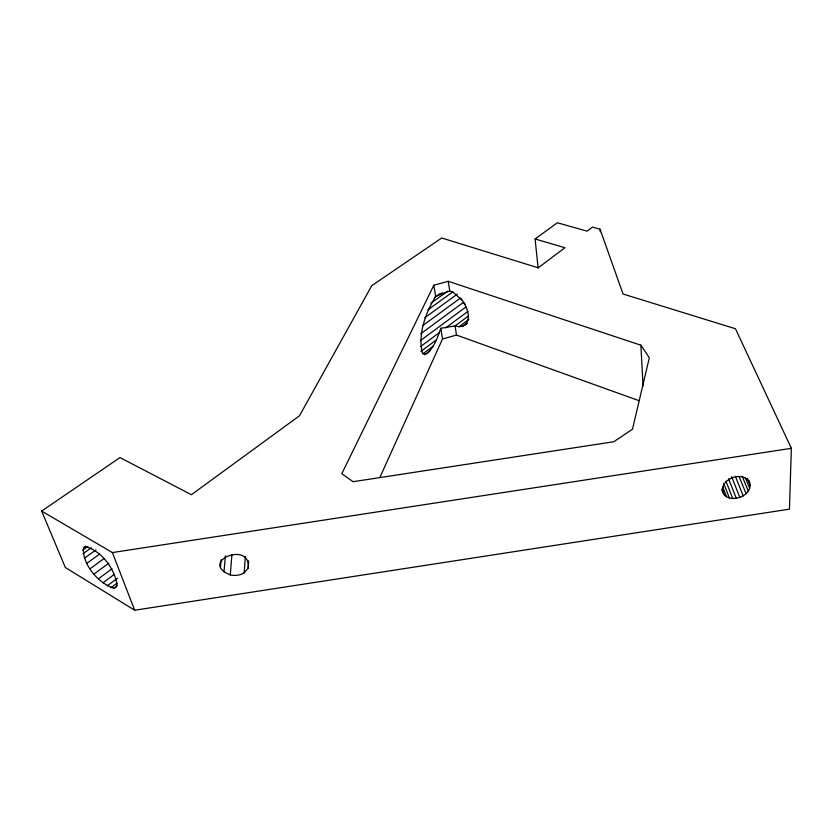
<?xml version="1.0" encoding="UTF-8"?>
<svg xmlns="http://www.w3.org/2000/svg" width="833" height="833" viewBox="0 0 833 833"><rect width="100%" height="100%" fill="white"/><g stroke="black" fill="none" stroke-linecap="round" stroke-linejoin="round"><path stroke-width="1.25" d="M535.088 238.967L557.371 222.765L587.067 231.157L592.492 227.097L600.052 229.21L623.032 294.018L735.466 328.754L791.35 448.321L789.445 509.15L134.686 610.235L65.349 567.502L41.65 511.066L120.004 457.567L191.403 494.719L299.505 415.771L371.757 285.677L441.729 237.999L538.18 267.799L564.93 247.755L535.088 238.967L538.139 268.028M248.151 568.241C251.556 540.065 197.827 561.692 230.293 574.916A14.359 10.527 1.9 0 0 244.204 572.771L248.151 568.241L248.63 560.786M244.204 572.771L245.298 556.579M230.293 574.916L231.886 554.945M223.994 571.959L225.389 555.746M220.474 567.117L221.141 559.641M721.94 490.054C726.064 506.839 756.51 495.927 748.794 480.443M461.721 299.932L453.954 292.935L449.747 290.946L435.649 296.423C425.694 312.781 417.843 333.627 422.258 352.828L424.257 354.348L426.892 353.65C434.347 347.184 437.648 337.355 440.792 328.285L455.099 325.88L459.066 326.734L462.554 326.338L467.375 323.246M83.55 547.739L85.539 546.635C101.824 551.102 114.6 568.616 117.047 584.995L116.037 587.286L113.944 588.223C98.492 583.464 81.946 564.305 83.55 547.739L85.653 546.229M379.942 477.278L442.51 338.989L440.792 328.285M433.847 285.219L341.811 473.717L353.098 481.693L613.817 441.729L632.476 429.203L649.334 357.732L640.889 345.195L448.227 281.294L433.847 285.219L435.649 296.423M465.376 324.735C472.176 316.54 465.824 305.19 460.555 297.975L422.82 325.536M113.944 588.223L117.026 585.901M110.904 587.754L117.141 583.069M422.841 353.869L433.181 346.122M459.066 326.734L469.01 319.278M424.768 354.712L429.932 350.828M462.554 326.338L466.532 323.35M107.134 585.922L117.526 578.144M420.915 351.432L436.44 339.833M102.896 582.861L114.329 574.343M468.073 316.238L455.099 325.88L456.463 335.053L639.057 400.704M420.748 346.445L439.397 332.575M445.717 327.879L467.959 311.344M98.471 578.789L111.986 568.772M420.228 340.749L466.011 306.898M94.139 573.958L108.727 563.212M420.78 333.731L463.492 302.337L465.272 304.232M90.183 568.7L103.771 558.756M86.871 563.347L99.46 554.195M424.747 317.779L457.359 294.091M84.414 558.256L95.993 549.874M82.988 553.768L91.328 547.75M427.954 309.845L453.048 291.706M82.686 550.176L87.923 546.406M440.365 294.132L442.427 292.643M430.869 303.243L447.644 291.175M434.878 297.277L440.126 293.508M442.51 338.989L456.463 335.053M41.65 511.066L112.372 552.571L791.35 448.321M749.731 482.734C743.463 470.01 719.493 478.663 722.867 492.47M747.357 478.59L750.189 485.472M745.462 478.007L749.69 488.346M742.203 476.205L748.294 491.158M739.09 476.445L746.076 493.719M735.352 476.268L743.203 495.864M731.624 476.674L739.871 497.447M728.573 478.725L736.289 498.363M725.96 481.214L732.717 498.55M723.742 483.432L729.375 497.988M112.372 552.571L134.686 610.235M722.763 487.034L726.501 496.739M721.961 488.794L724.283 494.854M448.227 281.294L449.747 290.946M600.052 229.21L600.239 231.751M640.889 345.195L643.045 385.908"/></g></svg>
